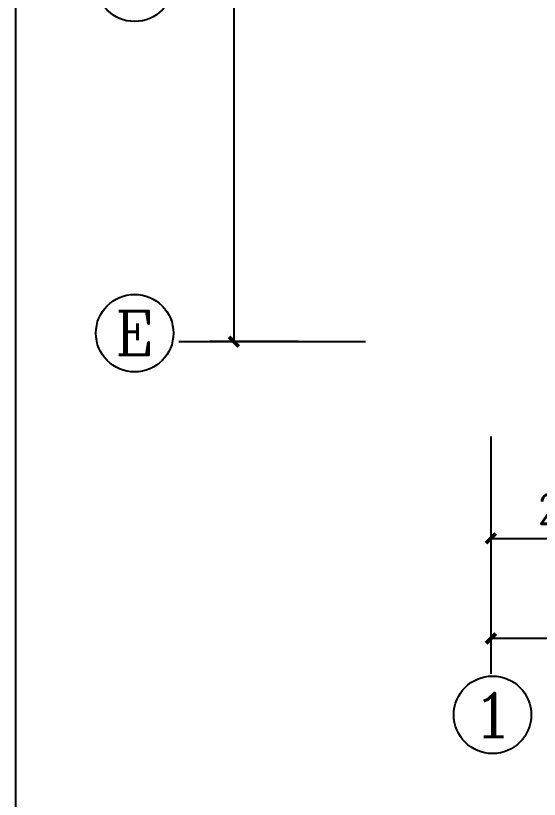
# Model space of a CAD drawing. Extents: x 1487452 to 1619693, y 165319 to 350168.
# Drawn here: x 1504252 to 1512356, y 313958 to 326084 of the extents above; entities that cross this region are included whole.
import ezdxf
from ezdxf.enums import TextEntityAlignment as Align

# ---------------------------------------------------------------- set-up
doc = ezdxf.new("R2010")
doc.units = 0
doc.header["$LTSCALE"] = 1000
doc.header["$MEASUREMENT"] = 0
doc.linetypes.add('DOTE', pattern=[2.42, 2, -0.2, 0.02, -0.2])
doc.layers.get('0').update_dxf_attribs({"linetype": 'CONTINUOUS'})
doc.layers.get('Defpoints').update_dxf_attribs({"linetype": 'CONTINUOUS'})
for name, color, linetype in [('AXIS', 3, 'CONTINUOUS'), ('AXIS_TEXT', 7, 'CONTINUOUS'), ('DOTE', 1, 'DOTE')]:
    doc.layers.add(name, color=color, linetype=linetype)
doc.styles.add('_TCH_AXIS', font='COMPLEX', dxfattribs={"bigfont": 'GBCBIG'})
doc.styles.add('DIM_FONT', font='SIMPLEX.shx', dxfattribs={"width": 0.8})
doc.dimstyles.new('DIMN150', dxfattribs={"dimscale": 1.5, "dimtxt": 300, "dimasz": 100, "dimexe": 250, "dimexo": 300, "dimgap": 150, "dimtad": 1, "dimdec": 0, "dimzin": 0, "dimdsep": 46, "dimtxsty": 'DIM_FONT', "dimblk": 'ARCHTICK', "dimcen": 0.09, "dimclrt": 7, "dimazin": 2, "dimtfac": 1, "dimtdec": 0, "dimtix": 1, "dimtmove": 2, "dimatfit": 3, "dimldrblk": 'ARCHTICK', "dimfxl": 1, "dimtolj": 1, "dimtzin": 0, "dimarcsym": 0})

# ---------------------------------------------------------------- blocks, each defined once
blk = doc.blocks.new('_ArchTick')
at = {"color": 0, "linetype": 'ByBlock', "const_width": 0.4}
blk.add_lwpolyline([(-0.5, -0.5), (0.5, 0.5)], dxfattribs=at)
blk = doc.blocks.new('*D54')
at = {"layer": 'AXIS', "color": 0, "linetype": 'Continuous', "lineweight": -2, "transparency": 16777216}
for p, q in [((1511606, 319121), (1511606, 317621)), ((1514306, 319121), (1514306, 317621)), ((1511606, 317996), (1514306, 317996))]:
    blk.add_line(p, q, dxfattribs=at)
at = {"layer": 'Defpoints', "color": 0, "linetype": 'Continuous', "transparency": 16777216}
for p in [(1511606, 319571), (1514306, 319571), (1514306, 317996)]:
    blk.add_point(p, dxfattribs=at)
at = {"layer": 'AXIS', "color": 0, "linetype": 'Continuous', "lineweight": -2, "transparency": 16777216, "xscale": 150, "yscale": 150, "zscale": 150, "rotation": 180}
blk.add_blockref('_ArchTick', (1511606, 317996), dxfattribs=at)
at = {"layer": 'AXIS', "color": 0, "linetype": 'Continuous', "lineweight": -2, "transparency": 16777216, "xscale": 150, "yscale": 150, "zscale": 150}
blk.add_blockref('_ArchTick', (1514306, 317996), dxfattribs=at)
at = {"layer": 'AXIS', "color": 2, "linetype": 'Continuous', "transparency": 16777216, "insert": (1512956, 318446), "char_height": 450, "attachment_point": 5, "style": 'DIM_FONT'}
blk.add_mtext('\\A1;2700', dxfattribs=at)
blk = doc.blocks.new('*D62')
at = {"layer": 'AXIS', "color": 0, "linetype": 'Continuous', "lineweight": -2, "transparency": 16777216}
for p, q in [((1511606, 319121), (1511606, 316072)), ((1555756, 319121), (1555756, 316072)), ((1555756, 316447), (1511606, 316447))]:
    blk.add_line(p, q, dxfattribs=at)
at = {"layer": 'Defpoints', "color": 0, "linetype": 'Continuous', "transparency": 16777216}
for p in [(1511606, 319571), (1555756, 319571), (1511606, 316447)]:
    blk.add_point(p, dxfattribs=at)
at = {"layer": 'AXIS', "color": 0, "linetype": 'Continuous', "lineweight": -2, "transparency": 16777216, "xscale": 150, "yscale": 150, "zscale": 150, "rotation": 180}
blk.add_blockref('_ArchTick', (1511606, 316447), dxfattribs=at)
at = {"layer": 'AXIS', "color": 0, "linetype": 'Continuous', "lineweight": -2, "transparency": 16777216, "xscale": 150, "yscale": 150, "zscale": 150}
blk.add_blockref('_ArchTick', (1555756, 316447), dxfattribs=at)
at = {"layer": 'AXIS', "color": 2, "linetype": 'Continuous', "transparency": 16777216, "insert": (1533681, 316897), "char_height": 450, "attachment_point": 5, "style": 'DIM_FONT'}
blk.add_mtext('\\A1;44150', dxfattribs=at)
blk = doc.blocks.new('*D63')
at = {"layer": 'AXIS', "color": 0, "linetype": 'Continuous', "lineweight": -2, "transparency": 16777216}
for p, q in [((1508624, 338540), (1507254, 338540)), ((1507629, 338540), (1507629, 321040)), ((1508624, 321040), (1507254, 321040))]:
    blk.add_line(p, q, dxfattribs=at)
at = {"layer": 'Defpoints', "color": 0, "linetype": 'Continuous', "transparency": 16777216}
for p in [(1509074, 338540), (1507629, 321040), (1509074, 321040)]:
    blk.add_point(p, dxfattribs=at)
at = {"layer": 'AXIS', "color": 0, "linetype": 'Continuous', "lineweight": -2, "transparency": 16777216, "xscale": 150, "yscale": 150, "zscale": 150}
for p, rotation in [((1507629, 338540), 90), ((1507629, 321040), 270)]:
    blk.add_blockref('_ArchTick', p, dxfattribs=dict(at, rotation=rotation))
at = {"layer": 'AXIS', "color": 2, "linetype": 'Continuous', "transparency": 16777216, "insert": (1507179, 329790), "char_height": 450, "attachment_point": 5, "rotation": 90, "style": 'DIM_FONT'}
blk.add_mtext('\\A1;17500', dxfattribs=at)

msp = doc.modelspace()

# ---------------------------------------------------------------- linework, layer by layer
at = {"color": 7}
msp.add_lwpolyline([(1504252.2, 309763.5), (1504252.2, 350167.6), (1561972.5, 350167.6)], dxfattribs=at)
at = {"layer": 'AXIS', "linetype": 'Continuous'}
msp.add_line((1506775, 321039.8), (1509668.2, 321039.8), dxfattribs=at)
for centre in [(1506093.7, 326593.3), (1506093.7, 321171), (1511631.9, 315265.4)]:
    msp.add_circle(centre, 600, dxfattribs=at)
at = {"layer": 'DOTE', "color": 3, "linetype": 'DOTE'}
msp.add_line((1511606, 319571.4), (1511606, 315902), dxfattribs=at)

# ---------------------------------------------------------------- texts
at = {"layer": 'AXIS_TEXT', "color": 2, "linetype": 'Continuous', "style": '_TCH_AXIS', "width": 2.333333}
msp.add_text('1', height=678.8, dxfattribs=at).set_placement((1511292.5, 314926), (1511971.4, 314926), align=Align.FIT)
at = {"layer": 'AXIS_TEXT', "color": 2, "linetype": 'Continuous', "style": '_TCH_AXIS', "width": 1.160097}
msp.add_attdef('E', text='', height=678.8, dxfattribs=at).set_placement((1505793.7, 320835), (1506393.7, 320835), align=Align.FIT)

# ---------------------------------------------------------------- dimensions: what is measured, and where the dimension line sits
at = {"layer": 'AXIS', "linetype": 'Continuous'}
dim = msp.add_linear_dim(base=(1507628.6, 321039.8), p1=(1509074.1, 338539.8), p2=(1509074.1, 321039.8), angle=90, dimstyle='DIMN150', override={"dimclrt": 2}, dxfattribs=at)
dim.commit()
dim.dimension.update_dxf_attribs({"geometry": '*D63', "text_midpoint": (1507178.6, 329789.8)})
for base, p1, p2, picture, middle in [((1514306, 317995.5), (1511606, 319571.4), (1514306, 319571.4), '*D54', (1512956, 318445.5)), ((1511606, 316446.7), (1555756, 319571.4), (1511606, 319571.4), '*D62', (1533681, 316896.7))]:
    dim = msp.add_linear_dim(base=base, p1=p1, p2=p2, dimstyle='DIMN150', override={"dimclrt": 2}, dxfattribs=at)
    dim.commit()
    dim.dimension.update_dxf_attribs({"geometry": picture, "text_midpoint": middle})

doc.saveas('drawing.dxf')
